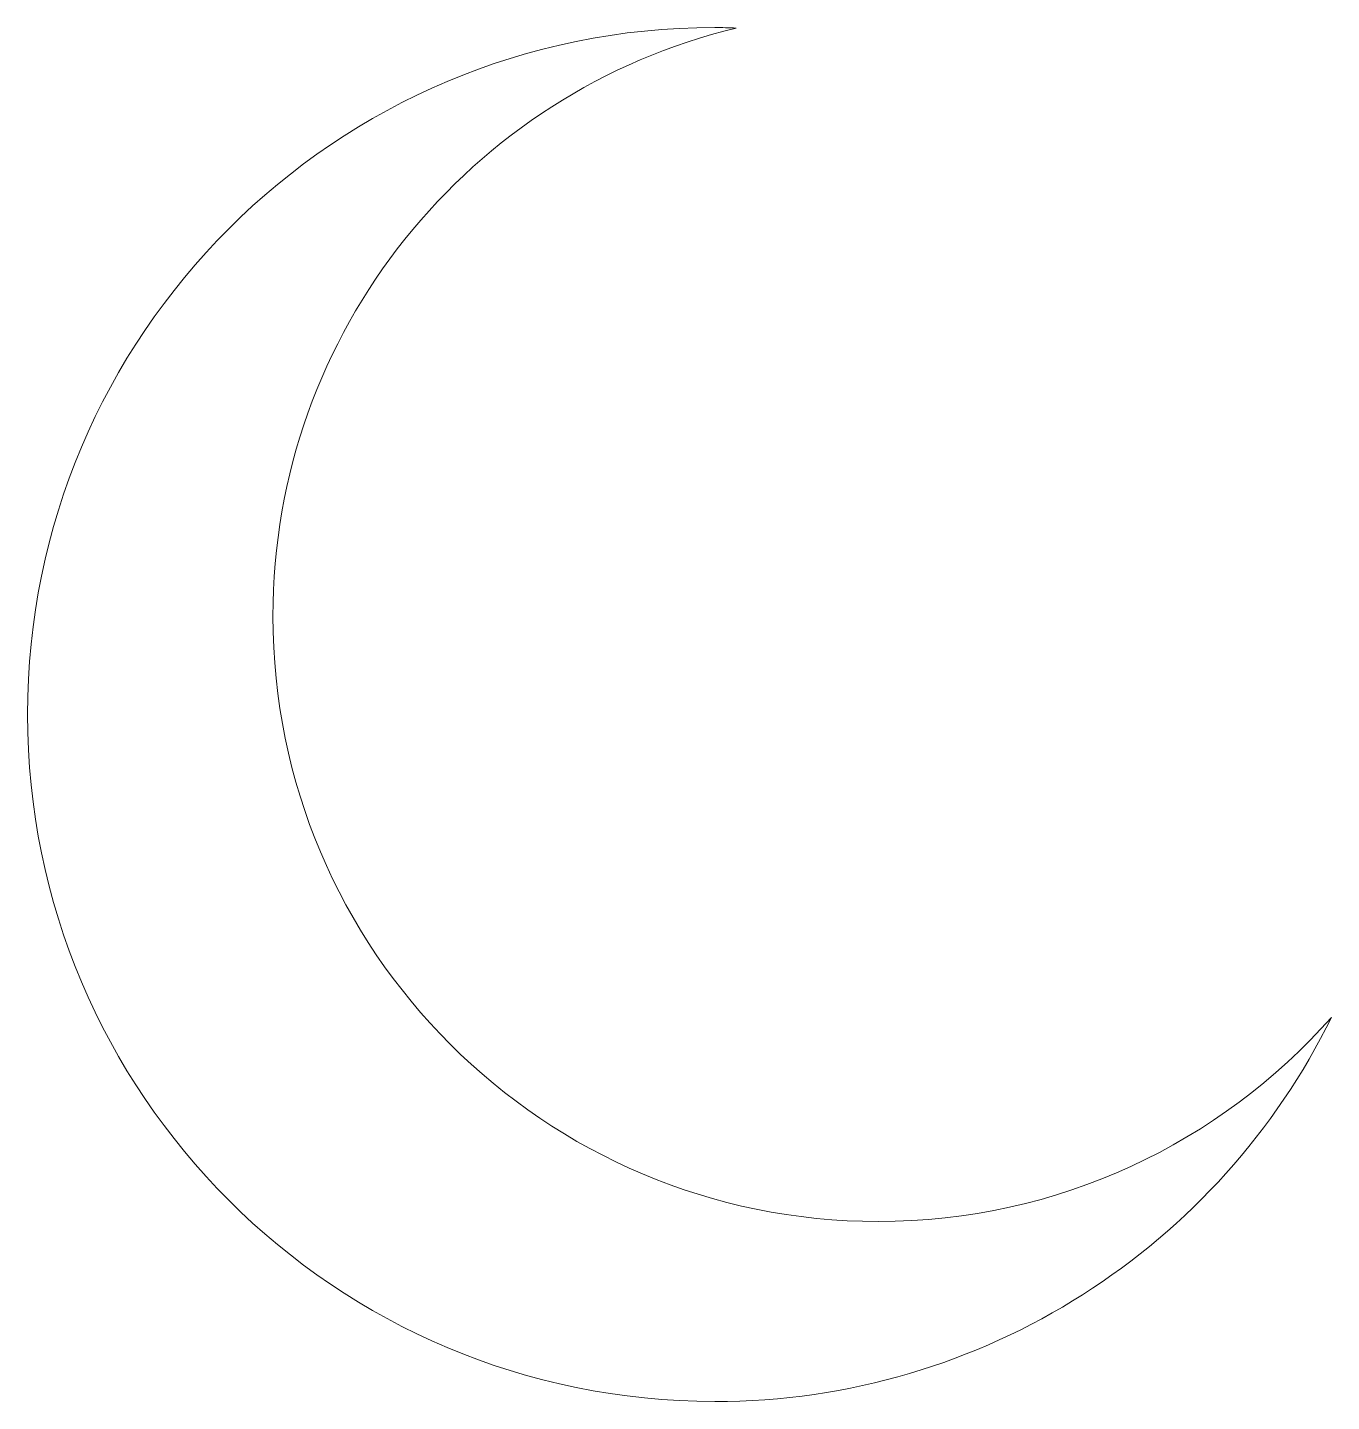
# Model space of a CAD drawing. Header units: inches. Extents: x 0 to 8.23, y -9.78 to -1.1.
import ezdxf

# ---------------------------------------------------------------- set-up
doc = ezdxf.new("R2010")
doc.units = ezdxf.units.IN
doc.header["$MEASUREMENT"] = 0
doc.layers.add('Layer 1', color=7, linetype='Continuous')

msp = doc.modelspace()

# ---------------------------------------------------------------- linework, layer by layer
at = {"layer": 'Layer 1', "lineweight": 0}
msp.add_open_spline([(5.3712, -8.6393), (3.2605, -8.6393), (1.5495, -6.9285), (1.5495, -4.8177), (1.5495, -3.0158), (2.797, -1.506), (4.4751, -1.1028), (4.4295, -1.1015), (4.3839, -1.0993), (4.3384, -1.0993), (1.9423, -1.0993), (0, -3.0416), (0, -5.4375), (0, -7.8332), (1.9423, -9.7759), (4.3384, -9.7759), (6.0476, -9.7759), (7.5255, -8.7866), (8.2327, -7.3502), (7.5322, -8.1406), (6.5104, -8.6393), (5.3712, -8.6393)], degree=3, knots=[0, 0, 0, 0, 1, 1, 1, 2, 2, 2, 3, 3, 3, 4, 4, 4, 5, 5, 5, 6, 6, 6, 7, 7, 7, 7], dxfattribs=at)

doc.saveas('drawing.dxf')
